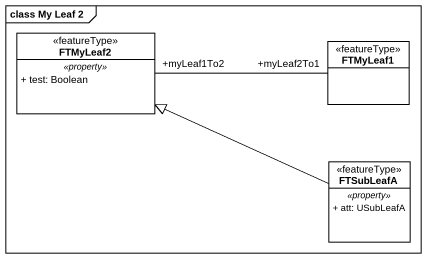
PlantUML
@startuml
mainframe class My Leaf 2
hide circle
hide empty members
skinparam classAttributeIconSize 0
class FTMyLeaf2 <<featureType>> {
  .. <<property>> ..
  + test: Boolean
}
class FTMyLeaf1 <<featureType>>
class FTSubLeafA <<featureType>> {
  .. <<property>> ..
  + att: USubLeafA
}
FTMyLeaf2 "+myLeaf1To2" -right- "+myLeaf2To1" FTMyLeaf1
FTSubLeafA -left-|> FTMyLeaf2
@enduml
